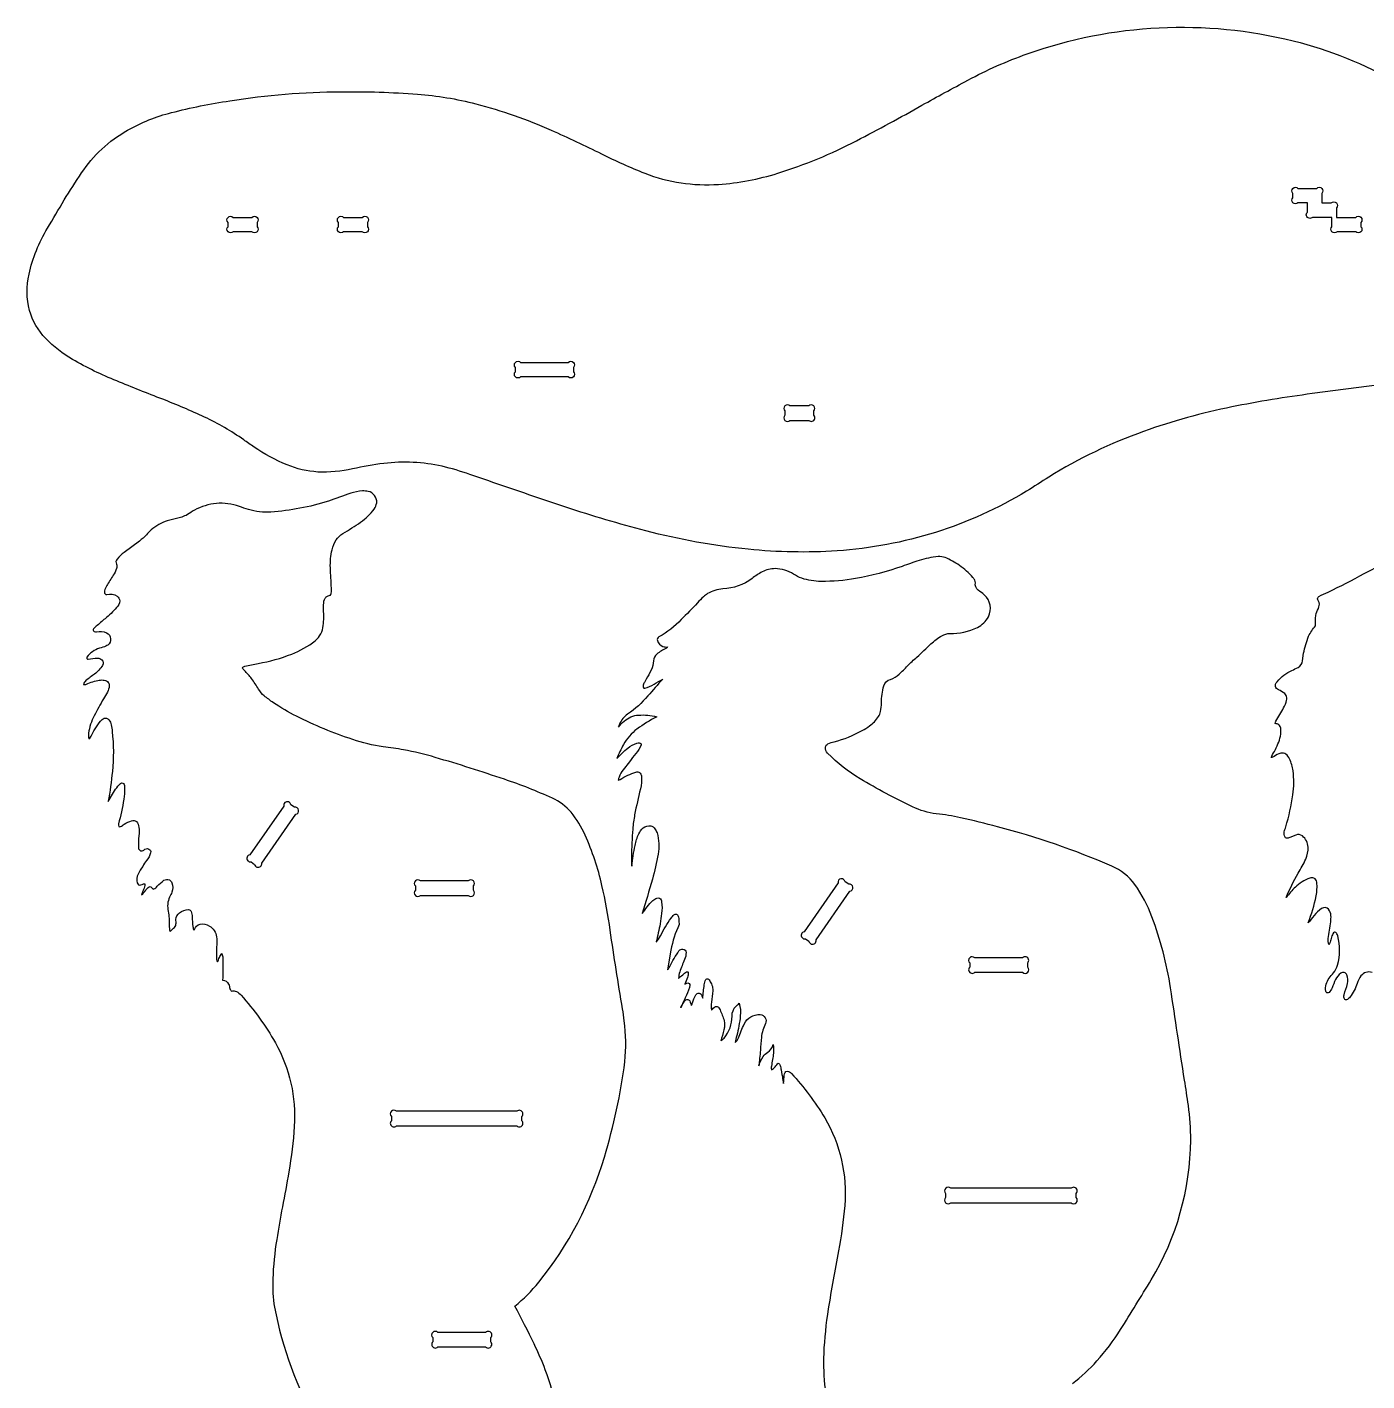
# Model space of a CAD drawing. Extents: x 20.5 to 75.3, y 11.3 to 58.8.
# Drawn here: x 20.53 to 43.62, y 35.29 to 58.62 of the extents above; entities that cross this region are included whole.
import ezdxf

# ---------------------------------------------------------------- set-up
doc = ezdxf.new("R2010")
doc.units = 0
doc.header["$MEASUREMENT"] = 0
doc.layers.get('0').update_dxf_attribs({"linetype": 'CONTINUOUS'})

msp = doc.modelspace()

# ---------------------------------------------------------------- linework, layer by layer
for points in [[(43.838, 52.456), (42.68, 52.305, 0.016937), (41.297, 52.076, 0.037032), (39.774, 51.654, 0.052186), (38.14, 50.868, -0.00447), (37.757, 50.623, -0.119641), (34.491, 49.595, -0.042166), (32.958, 49.623, -0.039221), (31.195, 49.94, -0.016725), (29.818, 50.348, -0.00324), (28.161, 50.913, 0.027526), (27.684, 51.052, 0.084054), (26.679, 51.102, 0.027759), (26.141, 51.007, -0.066396), (25.542, 50.954, -0.080063), (25.011, 51.077, -0.052876), (24.442, 51.385, -0.008373), (24.264, 51.509, 0.043949), (23.589, 51.901, 0.018249), (22.868, 52.208, -0.0052), (22.076, 52.523, -0.034793), (21.314, 52.894, -0.071755), (20.852, 53.257, -0.120399), (20.572, 53.741, -0.119099), (20.564, 54.362, -0.081907), (20.884, 55.156, -0.004649), (21.171, 55.643, -0.01167), (21.47, 56.109, -0.0538), (21.817, 56.522, -0.058055), (22.264, 56.845, -0.070925), (23.019, 57.149, -0.026154), (24.026, 57.353, -0.038412), (25.939, 57.509, -0.02244), (27.261, 57.467, -0.046675), (28.265, 57.3, -0.041268), (29.562, 56.848, -0.011292), (30.432, 56.438, 0.021315), (31.176, 56.105, 0.109476), (32.447, 55.912, 0.058378), (33.467, 56.104, 0.046188), (34.825, 56.665, 0.008532), (35.954, 57.276, -0.006303), (36.745, 57.708, -0.03728), (37.765, 58.162, -0.147404), (42.352, 58.386, -0.071157), (44.138, 57.665, -0.063535)], [(29.654, 34.775, 0.054737), (29.462, 35.478, 0.021849), (29.269, 35.925, 0.007313), (28.938, 36.576, 0.049451), (29.35, 36.988, 0.097663), (30.481, 39.145, 0.041192), (30.833, 40.788, 0.06018), (30.823, 41.493, 0.009833), (30.794, 41.699, -0.006092), (30.581, 43.055, 0.020295), (30.439, 43.826, 0.047215), (30.15, 44.694, 0.063203), (29.907, 45.088, 0.111532), (29.584, 45.33, 0.026717), (28.76, 45.657, 0.009504), (27.566, 46.034, 0.021715), (27.021, 46.166, 0.016397), (26.667, 46.216, -0.048691), (26.144, 46.343, -0.036248), (25.173, 46.743, -0.029109), (24.775, 46.978, -0.017176), (24.616, 47.096, -0.085201), (24.519, 47.211, 0.024715), (24.401, 47.396, 0.024807), (24.277, 47.53, -0.04084), (24.24, 47.58, -0.205737), (24.284, 47.605, -0.018216), (24.515, 47.653, 0.043688), (25.091, 47.814, 0.072778), (25.498, 48.046, 0.19757), (25.635, 48.308, 0.040996), (25.643, 48.45, 0.003107), (25.641, 48.666, -0.120974), (25.669, 48.781, -0.159708), (25.71, 48.816, -0.058556), (25.762, 48.832, 0.083041), (25.777, 48.953, -0.005976), (25.758, 49.304, -0.067909), (25.787, 49.615, -0.075212), (25.858, 49.783, -0.10325), (25.973, 49.894, 0.016394), (26.28, 50.089, 0.078168), (26.514, 50.316, 0.107064), (26.556, 50.424, 0.391234), (26.408, 50.619, 0.071232), (26.313, 50.627, 0.075225), (26.108, 50.587, -0.007461), (25.724, 50.453, -0.060746), (24.731, 50.264, -0.089836), (24.347, 50.308, -0.022613), (24.189, 50.362, 0.215682), (23.414, 50.294, 0.02234), (23.293, 50.219, -0.049527), (23.198, 50.178), (22.948, 50.112, 0.101395), (22.667, 49.955, 0.026856), (22.588, 49.872, -0.031627), (22.468, 49.764), (22.202, 49.567, 0.052199), (22.082, 49.454, 0.299828), (22.071, 49.364, -0.156841), (22.072, 49.291, -0.077227), (22.016, 49.174, 0.019178), (21.903, 48.995, 0.042434), (21.865, 48.906, 0.201865), (21.874, 48.854, 0.280055), (21.907, 48.843, -0.216956), (22.082, 48.813, -0.214003), (22.127, 48.734, -0.175325), (22.073, 48.617, -0.041328), (21.875, 48.425, 0.005071), (21.721, 48.294, 0.096947), (21.675, 48.252, 0.440139), (21.688, 48.206, 0.184973), (21.728, 48.2, -0.13039), (21.9, 48.184, -0.302127), (21.971, 48.081, -0.279955), (21.925, 47.972, -0.067393), (21.89, 47.952, -0.020218), (21.779, 47.917, 0.148736), (21.562, 47.763, 0.304116), (21.561, 47.739, 0.304116), (21.584, 47.729, -0.057256), (21.744, 47.745, -0.183471), (21.821, 47.715, -0.336207), (21.831, 47.621, -0.093975), (21.695, 47.472, 0.010768), (21.545, 47.358, 0.135226), (21.501, 47.294, 0.211645), (21.554, 47.297, -0.062615), (21.776, 47.366, -0.060972), (21.861, 47.367, -0.163249), (21.93, 47.328, -0.183357), (21.947, 47.267, -0.097747), (21.914, 47.16, -0.025023), (21.847, 47.043, 0.003797), (21.688, 46.753, 0.091572), (21.59, 46.451, 0.070734), (21.596, 46.354, 0.130312), (21.647, 46.423, -0.078542), (21.824, 46.69, -0.235724), (21.901, 46.711, -0.150607), (21.941, 46.68, -0.127587), (21.982, 46.596, -0.038908), (21.997, 46.479, -0.055536), (22.001, 45.794, -0.021613), (21.927, 45.274), (22.019, 45.432, -0.027598), (22.095, 45.537, -0.048062), (22.142, 45.585, -0.518481), (22.206, 45.568, -0.085893), (22.211, 45.502, -0.049411), (22.197, 45.312, -0.033118), (22.105, 44.888, 0.179453), (22.115, 44.844, 0.259467), (22.142, 44.842, 0.078898), (22.203, 44.881, -0.059687), (22.333, 44.942, -0.242789), (22.415, 44.928, -0.153887), (22.459, 44.83, -0.056215), (22.457, 44.685, 0.029849), (22.451, 44.476, 0.643021), (22.544, 44.437, -0.32615), (22.632, 44.455, -0.327713), (22.66, 44.391, -0.123703), (22.589, 44.258, 0.051324), (22.525, 44.156, 0.044607), (22.444, 44.021, 0.164112), (22.428, 43.87, 0.415618), (22.492, 43.836, -0.012072), (22.536, 43.853, -0.127513), (22.56, 43.853, -0.124142), (22.537, 43.757), (22.518, 43.711, 0.059832), (22.505, 43.663, 0.048074), (22.577, 43.748, -0.063431), (22.617, 43.792, -0.107144), (22.65, 43.807, -0.276164), (22.678, 43.794, 0.08354), (22.696, 43.768, 0.281542), (22.718, 43.767, 0.110862), (22.772, 43.814, -0.035105), (22.888, 43.916, -0.244789), (22.983, 43.923, -0.184927), (23.026, 43.872, -0.192746), (23.027, 43.714, -0.054575), (22.988, 43.626, 0.180076), (22.965, 43.382, -0.04595), (22.979, 43.138, 0.072881), (22.994, 43.036, 0.311275), (23.008, 43.046, -0.114641), (23.056, 43.09, 0.201899), (23.097, 43.159, 0.035248), (23.095, 43.241, -0.228913), (23.158, 43.353, -0.136638), (23.313, 43.411, -0.33239), (23.358, 43.377, -0.094938), (23.378, 43.288, 0.029527), (23.388, 43.118, 0.038184), (23.404, 43.054, 0.203815), (23.419, 43.068, -0.297837), (23.512, 43.16, -0.195538), (23.672, 43.127, -0.242876), (23.797, 42.939, -0.040777), (23.799, 42.802, 0.0158), (23.795, 42.551, 0.241284), (23.812, 42.512, 0.064308), (23.831, 42.547, -0.04474), (23.862, 42.622, -0.099132), (23.888, 42.652, -0.091287), (23.904, 42.576, -0.006054), (23.901, 42.194, -0.277732), (24.001, 42.128, -0.07016), (24.018, 42.085, 0.095816), (24.042, 42.02, 0.074993), (24.058, 42.003, -0.218996), (24.138, 42, -0.095167), (24.22, 41.936, -0.053438), (24.81, 41.116, -0.14535), (25.136, 39.674, -0.028956), (25.041, 38.889, -0.005522), (24.931, 38.286, 0.006318), (24.833, 37.725, 0.028773), (24.765, 37.044, 0.048976), (24.795, 36.555, 0.07985), (25.526, 34.549, 0.060537)], [(38.548, 35.241, 0.049697), (38.967, 35.631, 0.044365), (39.377, 36.172, 0.001614), (39.906, 37.028, 0.132861), (40.586, 39.438, 0.036087), (40.545, 40.036, 0.008147), (40.478, 40.472, -0.001421), (40.239, 42.061, 0.05004), (39.918, 43.288, 0.065672), (39.624, 43.845, 0.131686), (39.228, 44.16, 0.038454), (37.255, 44.838, 0.009692), (36.619, 44.995, 0.030801), (36.201, 45.062, -0.082097), (35.791, 45.182, -0.023289), (34.89, 45.665, -0.062484), (34.328, 46.106, -0.224886), (34.29, 46.214, -0.22693), (34.332, 46.268, -0.063935), (34.443, 46.302, 0.056796), (34.925, 46.497, 0.022015), (35.05, 46.576, 0.086352), (35.205, 46.737, 0.078374), (35.24, 46.823, 0.057276), (35.255, 46.974, -0.066349), (35.296, 47.269, -0.262842), (35.409, 47.38, 0.125745), (35.561, 47.469, 0.013785), (35.703, 47.612, -0.016765), (35.868, 47.765, 0.008728), (36.107, 47.991, -0.036794), (36.296, 48.132, -0.132068), (36.434, 48.171, 0.121768), (36.909, 48.276, 0.149683), (37.1, 48.459, 0.340256), (37.027, 48.837, 0.038056), (36.924, 48.915, -0.293732), (36.874, 49.044, 0.147455), (36.865, 49.088, 0.061954), (36.832, 49.134, 0.077099), (36.598, 49.343, 0.062198), (36.352, 49.48, 0.092639), (36.233, 49.498, 0.046621), (35.903, 49.427, 0.014622), (35.613, 49.328, -0.039554), (34.811, 49.117, -0.041544), (34.214, 49.067, -0.077366), (33.882, 49.122, -0.056515), (33.741, 49.194, 0.126943), (33.423, 49.288, 0.122538), (33.2, 49.232, 0.046323), (33.027, 49.12, -0.151902), (32.523, 48.939, 0.116374), (32.257, 48.857, 0.045546), (32.189, 48.804, 0.026568), (32.085, 48.698, -0.014231), (31.803, 48.412, -0.092538), (31.42, 48.112, 0.371042), (31.395, 48.052, 0.244214), (31.49, 47.945, 0.09846), (31.571, 47.939, -0.168317), (31.549, 47.919, 0.048055), (31.384, 47.816, 0.206494), (31.327, 47.7, -0.101644), (31.285, 47.54, -0.027936), (31.199, 47.383), (31.169, 47.327, 0.042583), (31.146, 47.267, 0.343745), (31.162, 47.23, 0.169579), (31.175, 47.228, 0.080991), (31.336, 47.295, -0.014851), (31.486, 47.384, 0.010857), (31.231, 47.094, -0.065233), (30.881, 46.78, 0.135819), (30.741, 46.608, 0.044205), (30.725, 46.557, -0.131503), (30.939, 46.735, -0.094186), (31.07, 46.762, -0.090596), (31.382, 46.735, 0.033538), (31.042, 46.524, 0.101146), (30.811, 46.257, 0.029393), (30.693, 46.013, -0.021218), (30.884, 46.196, -0.11125), (31.041, 46.278, -0.064504), (31.082, 46.285, -0.206741), (31.112, 46.27, -0.213385), (31.112, 46.254, -0.091645), (31.021, 46.1, 0.02779), (30.915, 45.961), (30.804, 45.821, 0.077474), (30.733, 45.695, 0.042437), (30.719, 45.643, 0.157578), (30.752, 45.653, -0.067802), (31.023, 45.78, -0.49619), (31.118, 45.716, -0.082601), (31.102, 45.491, 0.01182), (31.002, 45.047, 0.024523), (30.97, 44.8, 0.018698), (30.948, 44.321, 0.01221), (30.952, 44.161, -0.016518), (31.009, 44.517, -0.051017), (31.074, 44.718, -0.097515), (31.147, 44.818, -0.221721), (31.28, 44.854, -0.178184), (31.351, 44.805, -0.093771), (31.388, 44.732, -0.112098), (31.408, 44.367, -0.023806), (31.307, 43.935, -0.005214), (31.134, 43.344, -0.052751), (31.315, 43.568, -0.09292), (31.384, 43.61, -0.404011), (31.458, 43.577, -0.09675), (31.467, 43.545, -0.06484), (31.467, 43.342, -0.017261), (31.441, 43.168, -0.009702), (31.375, 42.851, 0.042015), (31.448, 42.96, -0.031868), (31.63, 43.265, -0.028481), (31.675, 43.32, -0.238253), (31.725, 43.332, -0.180148), (31.741, 43.318, -0.108056), (31.763, 43.236, 0.007815), (31.768, 43.152, 0.062107), (31.627, 42.714), (31.57, 42.373, 0.04252), (31.607, 42.428, -0.025694), (31.765, 42.7, -0.314724), (31.835, 42.73, -0.314724), (31.888, 42.674, -0.098845), (31.863, 42.548, 0.016331), (31.778, 42.336, 0.078647), (31.76, 42.225, -0.048034), (31.831, 42.286, -0.080617), (31.897, 42.336, -0.094315), (31.916, 42.339, -0.318948), (31.925, 42.324, -0.115287), (31.912, 42.243, 0.017906), (31.865, 42.126, -0.134192), (31.918, 42.146, -0.357321), (31.951, 42.119, -0.141261), (31.946, 42.066, -0.025304), (31.874, 41.89, 0.007077), (31.796, 41.715, -0.077116), (31.848, 41.81, -0.108775), (31.884, 41.854, -0.441145), (31.951, 41.836, -0.068952), (31.978, 41.759, 0.080591), (32, 41.803, -0.058547), (32.055, 41.939, -0.268217), (32.115, 41.973, -0.235272), (32.146, 41.951, -0.061369), (32.166, 41.907, 0.04748), (32.177, 41.882, -0.011897), (32.202, 42.115, -0.058015), (32.227, 42.204, -0.439069), (32.272, 42.211, -0.154183), (32.295, 42.185, -0.039773), (32.334, 42.11, -0.092947), (32.349, 42.013, -0.026314), (32.325, 41.815, 0.087976), (32.329, 41.675, -0.169244), (32.397, 41.738, -0.264153), (32.445, 41.727, -0.119066), (32.463, 41.703, -0.013223), (32.539, 41.52, -0.107195), (32.551, 41.401, -0.019475), (32.54, 41.339, -0.01655), (32.486, 41.149, 0.098263), (32.542, 41.197, 0.186868), (32.681, 41.576, -0.210185), (32.75, 41.746, -0.008874), (32.805, 41.796, -0.099701), (32.823, 41.577, -0.037307), (32.762, 41.238, 0.013695), (32.734, 41.118, 0.101055), (32.792, 41.2, -0.005312), (32.888, 41.437, -0.303668), (33.167, 41.601, -0.507385), (33.257, 41.446, 0.091481), (33.187, 41.21, 0.010378), (33.169, 40.986, -0.004204), (33.143, 40.715, -0.08858), (33.216, 40.879, -0.104722), (33.296, 40.951, 0.158353), (33.392, 41.083, -0.053272), (33.394, 40.937, -0.024415), (33.358, 40.714, 0.088623), (33.356, 40.671, 0.089337), (33.363, 40.65, 0.108049), (33.425, 40.702, -0.011557), (33.476, 40.766, -0.176586), (33.508, 40.723, -0.034364), (33.528, 40.648, -0.01041), (33.553, 40.492, 0.023915), (33.568, 40.416, 0.020055), (33.581, 40.557, -0.060136), (33.594, 40.604, -0.279762), (33.632, 40.627, -0.168932), (33.703, 40.586, -0.051067), (34.278, 39.823, -0.155047), (34.622, 38.312, -0.027928), (34.515, 37.526, 0.007238), (34.339, 36.527, 0.028967), (34.26, 35.759, 0.074267), (34.396, 34.552, 0.066044)], [(43.71, 42.327, 0.317363), (43.52, 42.269, 0.087814), (43.452, 42.139, -0.086223), (43.334, 41.905, -0.115707), (43.271, 41.854, -0.375476), (43.239, 41.864, -0.193366), (43.229, 41.943, 0.006299), (43.288, 42.136, 0.15773), (43.279, 42.285, 0.45588), (43.171, 42.314, 0.121773), (43.081, 42.204, 0.025354), (43.022, 42.062, -0.091876), (42.97, 41.983, -0.644123), (42.912, 42.005, -0.192504), (42.972, 42.23, -0.021205), (43.048, 42.319, 0.099279), (43.115, 42.454, 0.134086), (43.119, 42.961, 0.148282), (43.085, 43.017, 0.394868), (43.049, 43.013, 0.087766), (43.011, 42.936, -0.019707), (42.987, 42.848, -0.066465), (42.966, 42.807, -0.101817), (42.957, 42.912, 0.005332), (43, 43.202, 0.032812), (43.003, 43.309, 0.156324), (42.962, 43.416, 0.364394), (42.842, 43.43, 0.075758), (42.712, 43.307, -0.004678), (42.61, 43.182, 0.04602), (42.748, 43.647, 0.072516), (42.759, 43.882, 0.251245), (42.709, 43.954, 0.181791), (42.636, 43.952, 0.107855), (42.389, 43.798, 0.048237), (42.232, 43.621, -0.025583), (42.435, 44.04, 0.036002), (42.569, 44.282, 0.11715), (42.608, 44.49, 0.200358), (42.512, 44.68, 0.272059), (42.397, 44.696), (42.291, 44.651, -0.154473), (42.234, 44.644, -0.187571), (42.212, 44.66, -0.199731), (42.198, 44.749, -0.029204), (42.224, 44.839, 0.03816), (42.347, 45.388, 0.063897), (42.349, 45.802, 0.069224), (42.288, 46.011, 0.119133), (42.227, 46.088, 0.20942), (42.136, 46.105, 0.100137), (42.021, 46.05, -0.131398), (41.972, 46.03, -0.048161), (42.027, 46.138, 0.073856), (42.132, 46.401, 0.076446), (42.138, 46.537, 0.160887), (42.104, 46.597, 0.128942), (42.042, 46.618, -0.119306), (42.055, 46.662, 0.013318), (42.187, 46.887, 0.058599), (42.238, 47.018, 0.157944), (42.233, 47.102, 0.110707), (42.205, 47.136, 0.041932), (42.097, 47.199, -0.20133), (42.045, 47.257, -0.147883), (42.049, 47.295, -0.074235), (42.076, 47.34, -0.115424), (42.328, 47.535, 0.025639), (42.436, 47.586, 0.239771), (42.513, 47.699), (42.532, 47.83, -0.049589), (42.618, 48.124, -0.090983), (42.739, 48.3, -0.033442), (42.741, 48.48, -0.107902), (42.786, 48.604, 0.175256), (42.8, 48.703, 0.062824), (42.775, 48.753, -0.395309), (42.795, 48.809, -0.026388), (42.953, 48.885, 0.017821), (43.576, 49.205, -0.038158), (44.315, 49.538, -0.087709)]]:
    msp.add_lwpolyline(points, format="xyb")
for points in [[(42.434, 55.844), (42.758, 55.844, -1), (42.846, 55.756), (42.846, 55.594), (43.008, 55.594, -1), (43.096, 55.506), (43.096, 55.344), (43.43, 55.344, -1), (43.519, 55.256), (43.519, 55.182, -1), (43.43, 55.094), (43.107, 55.094, -1), (43.019, 55.182), (43.019, 55.344), (42.685, 55.344, -1), (42.596, 55.432), (42.596, 55.594), (42.434, 55.594, -1), (42.346, 55.682), (42.346, 55.756, -1)], [(24.082, 55.344), (24.406, 55.344, -1), (24.494, 55.256), (24.494, 55.182, -1), (24.406, 55.094), (24.082, 55.094, -1), (23.994, 55.182), (23.994, 55.256, -1)], [(25.985, 55.344), (26.308, 55.344, -1), (26.397, 55.256), (26.397, 55.182, -1), (26.308, 55.094), (25.985, 55.094, -1), (25.897, 55.182), (25.897, 55.256, -1)], [(29.036, 52.844), (29.859, 52.844, -1), (29.947, 52.756), (29.947, 52.682, -1), (29.859, 52.594), (29.036, 52.594, -1), (28.947, 52.682), (28.947, 52.756, -1)], [(33.678, 51.844), (34.002, 51.844, 1), (34.09, 51.932), (34.09, 52.006, 1), (34.002, 52.094), (33.678, 52.094, 1), (33.59, 52.006), (33.59, 51.932, 1)], [(24.954, 45.196), (24.371, 44.356, 1), (24.393, 44.233), (24.453, 44.191, 1), (24.576, 44.213), (25.16, 45.054, 1), (25.137, 45.177), (25.077, 45.219, 1)], [(27.311, 43.656), (28.135, 43.656, 1), (28.223, 43.745), (28.223, 43.818, 1), (28.135, 43.906), (27.311, 43.906, 1), (27.223, 43.818), (27.223, 43.745, 1)], [(34.129, 42.887), (34.713, 43.727, 1), (34.691, 43.85), (34.63, 43.892, 1), (34.507, 43.87), (33.924, 43.029, 1), (33.946, 42.906), (34.006, 42.865, 1)], [(36.865, 42.33), (37.688, 42.33, 1), (37.776, 42.418), (37.776, 42.492, 1), (37.688, 42.58), (36.865, 42.58, 1), (36.776, 42.492), (36.776, 42.418, 1)], [(26.898, 39.684), (28.971, 39.684, 1), (29.059, 39.772), (29.059, 39.845, 1), (28.971, 39.934), (26.898, 39.934, 1), (26.809, 39.845), (26.809, 39.772, 1)], [(36.451, 38.357), (38.524, 38.357, 1), (38.612, 38.446), (38.612, 38.519, 1), (38.524, 38.607), (36.451, 38.607, 1), (36.362, 38.519), (36.362, 38.446, 1)], [(27.611, 35.872), (28.434, 35.872, 1), (28.522, 35.96), (28.522, 36.033, 1), (28.434, 36.122), (27.611, 36.122, 1), (27.522, 36.033), (27.522, 35.96, 1)]]:
    msp.add_lwpolyline(points, format="xyb", close=True)

doc.saveas('drawing.dxf')
